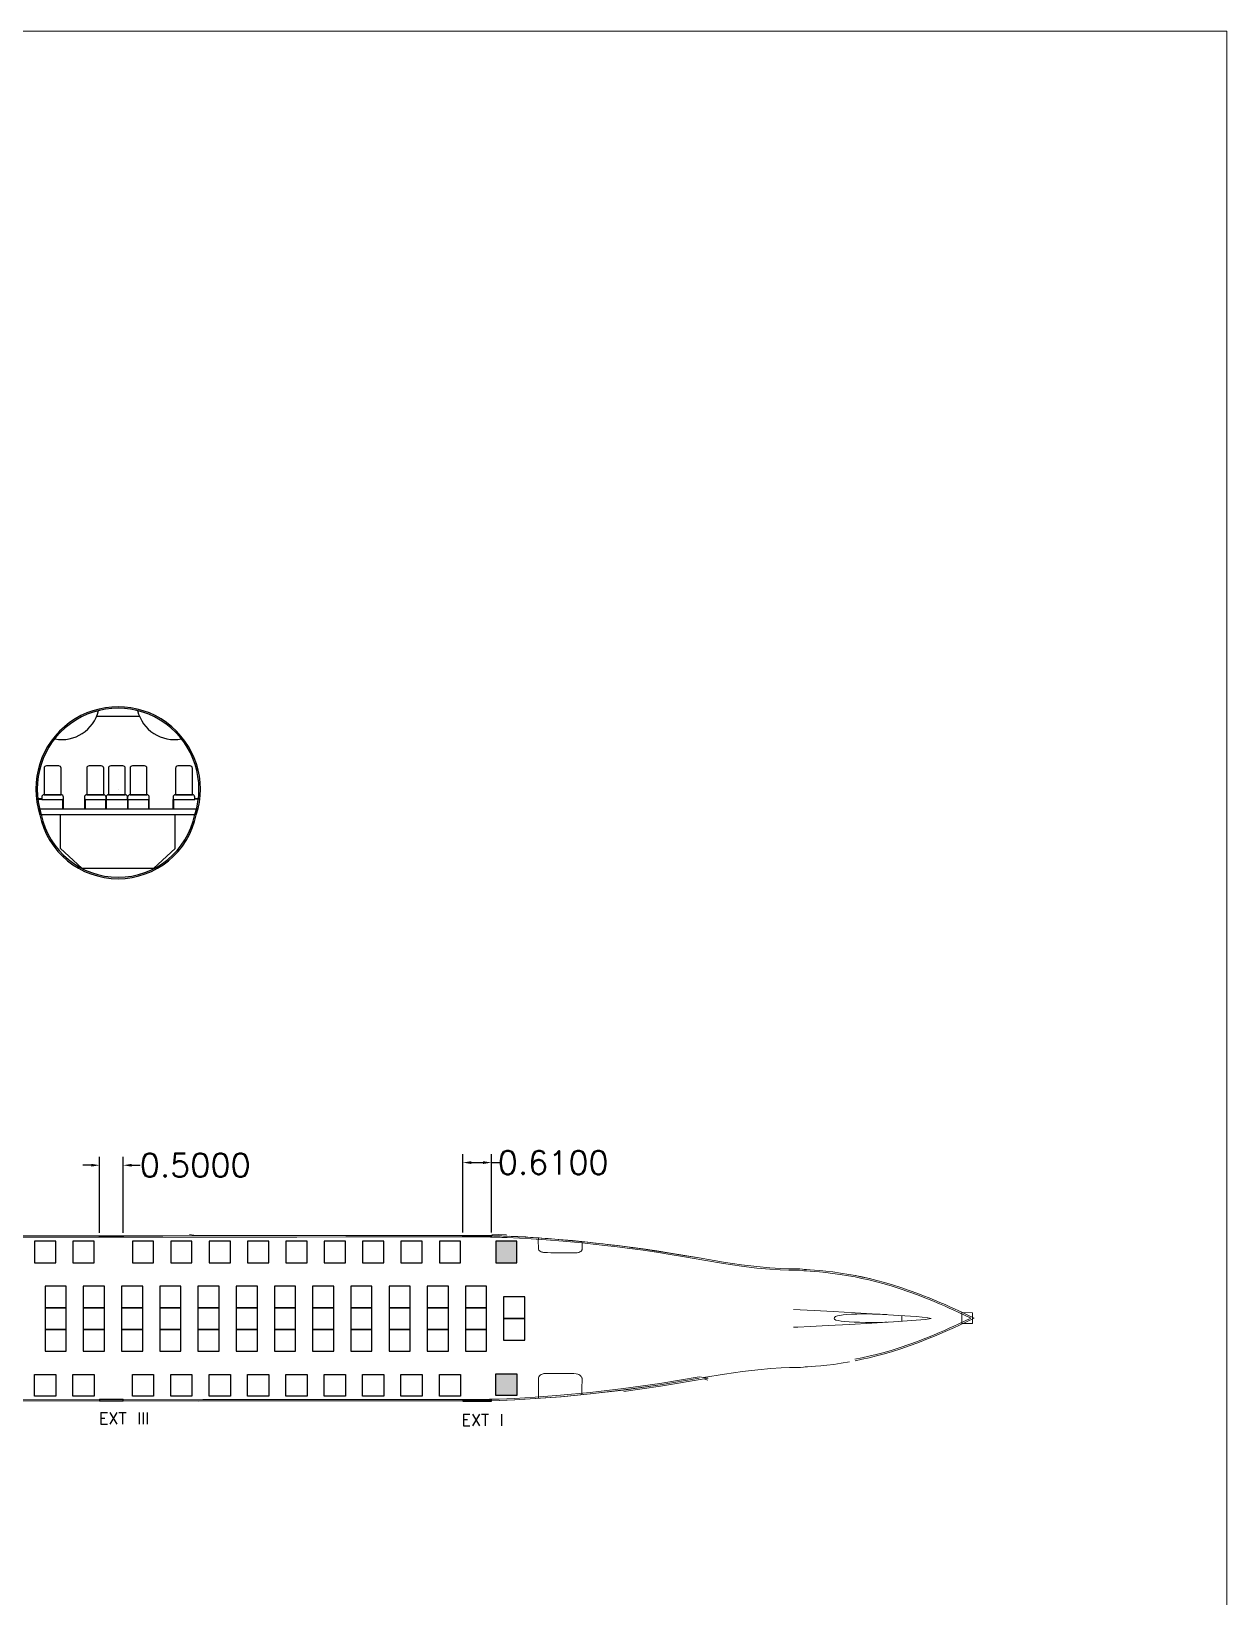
# Model space of a CAD drawing. Header units: inches. Extents: x 64.8 to 115.8, y 81.4 to 147.9.
# Drawn here: x 90.42 to 115.84, y 114.64 to 147.93 of the extents above; entities that cross this region are included whole.
import ezdxf

# ---------------------------------------------------------------- set-up
doc = ezdxf.new("R2010")
doc.units = ezdxf.units.IN
doc.header["$MEASUREMENT"] = 0
doc.layers.add('Layer 1', color=7, linetype='Continuous')
doc.styles.get("Standard").update_dxf_attribs({"font": 'txt.shx', "height": 0.5})
doc.dimstyles.get("Standard").update_dxf_attribs({"dimtxt": 0.18, "dimasz": 0.18, "dimexe": 0.18, "dimexo": 0.0625, "dimgap": 0.09, "dimtad": 0, "dimtih": 1, "dimtoh": 1, "dimdec": 4, "dimzin": 0, "dimdsep": 46, "dimtxsty": 'Standard', "dimcen": 0.09, "dimadec": 0, "dimazin": 0, "dimtfac": 1, "dimtdec": 4, "dimtofl": 0, "dimtmove": 0, "dimatfit": 3, "dimfxl": 1, "dimtolj": 1, "dimtzin": 0, "dimarcsym": 0})

# ---------------------------------------------------------------- blocks, each defined once
blk = doc.blocks.new('*D14')
at = {"color": 0, "lineweight": -2, "transparency": 16777216}
for p, q in [((91.87, 122.379), (91.87, 123.996)), ((92.37, 122.379), (92.37, 123.996)), ((91.69, 123.816), (91.51, 123.816)), ((92.55, 123.816), (92.73, 123.816))]:
    blk.add_line(p, q, dxfattribs=at)
at = {"color": 0, "transparency": 16777216}
for points in [[(91.69, 123.846), (91.69, 123.786), (91.87, 123.816)], [(92.55, 123.846), (92.55, 123.786), (92.37, 123.816)]]:
    blk.add_solid(points, dxfattribs=at)
at = {"layer": 'Defpoints', "color": 0, "transparency": 16777216}
for p in [(92.37, 123.816), (91.87, 122.317), (92.37, 122.317)]:
    blk.add_point(p, dxfattribs=at)
at = {"color": 0, "transparency": 16777216, "insert": (93.903, 123.816), "char_height": 0.5, "attachment_point": 5}
blk.add_mtext('\\A1;0.5000', dxfattribs=at)
blk = doc.blocks.new('*D15')
at = {"color": 0, "lineweight": -2, "transparency": 16777216}
for p, q in [((99.593, 122.384), (99.593, 124.052)), ((99.773, 123.872), (100.023, 123.872)), ((100.203, 122.384), (100.203, 124.052)), ((100.203, 123.872), (100.383, 123.872))]:
    blk.add_line(p, q, dxfattribs=at)
at = {"color": 0, "transparency": 16777216}
for points in [[(99.773, 123.902), (99.773, 123.842), (99.593, 123.872)], [(100.023, 123.902), (100.023, 123.842), (100.203, 123.872)]]:
    blk.add_solid(points, dxfattribs=at)
at = {"layer": 'Defpoints', "color": 0, "transparency": 16777216}
for p in [(100.203, 123.872), (99.593, 122.321), (100.203, 122.321)]:
    blk.add_point(p, dxfattribs=at)
at = {"color": 0, "transparency": 16777216, "insert": (101.515, 123.872), "char_height": 0.5, "attachment_point": 5}
blk.add_mtext('\\A1;0.6100', dxfattribs=at)

msp = doc.modelspace()

# ---------------------------------------------------------------- hatches: boundary and pattern name
h = msp.add_hatch(color=5)
h.dxf.hatch_style = 1
h.paths.add_polyline_path([(82.2241, 122.20187), (81.7741, 122.20187), (81.7741, 121.74187), (82.2241, 121.74187)])
h.paths.add_polyline_path([(82.2241, 119.36786), (81.7741, 119.36786), (81.7741, 118.90786), (82.2241, 118.90786)])
h.paths.add_polyline_path([(100.74111, 122.20187), (100.29111, 122.20187), (100.29111, 121.74187), (100.74111, 121.74187)])
h.paths.add_polyline_path([(100.74111, 119.3797), (100.29111, 119.3797), (100.29111, 118.9197), (100.74111, 118.9197)])
h = msp.add_hatch(color=250)
h.dxf.hatch_style = 1
h.paths.add_polyline_path([(92.36995, 122.28756), (92.36995, 122.31682), (91.86995, 122.31682), (91.86995, 122.2873)])
h = msp.add_hatch(color=250)
h.dxf.hatch_style = 1
h.paths.add_polyline_path([(99.59349, 122.29132), (100.20349, 122.29132), (100.20349, 122.31927), (100.20089, 122.31934), (100.18259, 122.31979), (100.16341, 122.32017), (100.12839, 122.32047), (100.05961, 122.3207), (99.93914, 122.32085), (99.74906, 122.32092), (99.59349, 122.32085)])
h = msp.add_hatch(color=250)
h.dxf.hatch_style = 1
h.paths.add_polyline_path([(92.36995, 118.83475), (91.86995, 118.83475), (91.86995, 118.80759), (92.36995, 118.80754)])
h = msp.add_hatch(color=250)
h.dxf.hatch_style = 1
h.paths.add_polyline_path([(100.20349, 118.83025), (99.59349, 118.83025), (99.59349, 118.80743), (100.08935, 118.80743), (100.16384, 118.80846), (100.20349, 118.80951)])

# ---------------------------------------------------------------- linework, layer by layer
for p, q in [((91.80833, 133.36568), (92.71512, 133.36568)), ((92.26172, 131.81515), (92.26172, 131.81515)), ((90.59379, 131.39515), (93.92966, 131.39515)), ((90.6289, 131.27451), (93.89455, 131.27451)), ((91.03844, 131.27451), (93.47644, 131.27451)), ((91.03844, 130.54834), (91.03844, 131.27451)), ((93.47644, 130.54834), (93.47644, 131.27451)), ((91.49047, 130.13151), (91.03844, 130.54834)), ((93.02441, 130.13151), (93.47644, 130.54834)), ((91.49041, 130.13151), (93.02441, 130.13151))]:
    msp.add_line(p, q)
for points in [[(90.68943, 131.69515), (91.04943, 131.69515), (91.04943, 132.25848, 0.41421356), (90.99943, 132.30848), (90.73943, 132.30848, 0.41421356), (90.68943, 132.25848)], [(91.59536, 131.69515), (91.95536, 131.69515), (91.95536, 132.25848, 0.41421356), (91.90536, 132.30848), (91.64536, 132.30848, 0.41421356), (91.59536, 132.25848)], [(92.05536, 131.69515), (92.41536, 131.69515), (92.41536, 132.25848, 0.41421356), (92.36536, 132.30848), (92.10536, 132.30848, 0.41421356), (92.05536, 132.25848)], [(92.51536, 131.69515), (92.87536, 131.69515), (92.87536, 132.25848, 0.41421356), (92.82536, 132.30848), (92.56536, 132.30848, 0.41421356), (92.51536, 132.25848)], [(93.48272, 131.69424), (93.84272, 131.69424), (93.84272, 132.25757, 0.41421356), (93.79272, 132.30757), (93.53272, 132.30757, 0.41421356), (93.48272, 132.25757)], [(90.63943, 131.59515), (91.09943, 131.59515), (91.09943, 131.64515, 0.41421356), (91.04943, 131.69515), (90.68943, 131.69515, 0.41421356), (90.63943, 131.64515)], [(91.54536, 131.59515), (92.00536, 131.59515), (92.00536, 131.64515, 0.41421356), (91.95536, 131.69515), (91.59536, 131.69515, 0.41421356), (91.54536, 131.64515)], [(92.00536, 131.59515), (92.46536, 131.59515), (92.46536, 131.64515, 0.41421356), (92.41536, 131.69515), (92.05536, 131.69515, 0.41421356), (92.00536, 131.64515)], [(92.46536, 131.59515), (92.92536, 131.59515), (92.92536, 131.64515, 0.41421356), (92.87536, 131.69515), (92.51536, 131.69515, 0.41421356), (92.46536, 131.64515)], [(93.43272, 131.59424), (93.89272, 131.59424), (93.89272, 131.64424, 0.41421356), (93.84272, 131.69424), (93.48272, 131.69424, 0.41421356), (93.43272, 131.64424)]]:
    msp.add_lwpolyline(points, format="xyb", close=True)
for points in [[(90.63943, 131.59515), (90.55372, 131.59515), (90.55372, 131.61307), (90.63943, 131.61307)], [(91.09943, 131.59515), (91.08022, 131.59515), (91.08022, 131.39515), (91.09943, 131.39515)], [(91.56737, 131.59497), (91.54815, 131.59497), (91.54815, 131.39497), (91.56737, 131.39497)], [(92.01579, 131.59703), (91.99657, 131.59703), (91.99657, 131.39703), (92.01579, 131.39703)], [(92.47872, 131.59703), (92.4595, 131.59703), (92.4595, 131.39703), (92.47872, 131.39703)], [(92.92488, 131.59515), (92.90566, 131.59515), (92.90566, 131.39515), (92.92488, 131.39515)], [(93.44798, 131.59703), (93.42876, 131.59703), (93.42876, 131.39703), (93.44798, 131.39703)], [(93.9774, 131.5995), (93.89169, 131.5995), (93.89169, 131.61742), (93.9774, 131.61742)], [(90.93592, 122.20187), (90.48592, 122.20187), (90.48592, 121.74187), (90.93592, 121.74187)], [(91.75168, 122.20187), (91.30168, 122.20187), (91.30168, 121.74187), (91.75168, 121.74187)], [(93.01743, 122.20187), (92.56743, 122.20187), (92.56743, 121.74187), (93.01743, 121.74187)], [(93.83319, 122.20187), (93.38319, 122.20187), (93.38319, 121.74187), (93.83319, 121.74187)], [(94.64895, 122.20187), (94.19895, 122.20187), (94.19895, 121.74187), (94.64895, 121.74187)], [(95.46471, 122.20187), (95.01471, 122.20187), (95.01471, 121.74187), (95.46471, 121.74187)], [(96.28046, 122.20187), (95.83046, 122.20187), (95.83046, 121.74187), (96.28046, 121.74187)], [(97.09622, 122.20187), (96.64622, 122.20187), (96.64622, 121.74187), (97.09622, 121.74187)], [(97.91198, 122.20187), (97.46198, 122.20187), (97.46198, 121.74187), (97.91198, 121.74187)], [(98.72773, 122.20187), (98.27773, 122.20187), (98.27773, 121.74187), (98.72773, 121.74187)], [(99.54349, 122.20187), (99.09349, 122.20187), (99.09349, 121.74187), (99.54349, 121.74187)], [(99.59349, 122.32132), (100.20349, 122.32132), (100.20349, 122.29132), (99.59349, 122.29132)], [(100.74111, 122.20187), (100.29111, 122.20187), (100.29111, 121.74187), (100.74111, 121.74187)], [(91.1601, 121.24484), (90.7101, 121.24484), (90.7101, 120.78484), (91.1601, 120.78484)], [(91.9727, 121.24484), (91.5227, 121.24484), (91.5227, 120.78484), (91.9727, 120.78484)], [(92.7853, 121.24484), (92.3353, 121.24484), (92.3353, 120.78484), (92.7853, 120.78484)], [(93.5979, 121.24484), (93.1479, 121.24484), (93.1479, 120.78484), (93.5979, 120.78484)], [(94.4105, 121.24484), (93.9605, 121.24484), (93.9605, 120.78484), (94.4105, 120.78484)], [(95.2231, 121.24484), (94.7731, 121.24484), (94.7731, 120.78484), (95.2231, 120.78484)], [(96.0357, 121.24484), (95.5857, 121.24484), (95.5857, 120.78484), (96.0357, 120.78484)], [(96.8483, 121.24484), (96.3983, 121.24484), (96.3983, 120.78484), (96.8483, 120.78484)], [(97.6609, 121.24484), (97.2109, 121.24484), (97.2109, 120.78484), (97.6609, 120.78484)], [(98.4735, 121.24484), (98.0235, 121.24484), (98.0235, 120.78484), (98.4735, 120.78484)], [(99.2861, 121.24484), (98.8361, 121.24484), (98.8361, 120.78484), (99.2861, 120.78484)], [(100.0987, 121.24484), (99.6487, 121.24484), (99.6487, 120.78484), (100.0987, 120.78484)], [(100.9087, 121.01484), (100.4587, 121.01484), (100.4587, 120.55484), (100.9087, 120.55484)], [(91.1601, 120.78484), (90.7101, 120.78484), (90.7101, 120.32484), (91.1601, 120.32484)], [(91.9727, 120.78484), (91.5227, 120.78484), (91.5227, 120.32484), (91.9727, 120.32484)], [(92.7853, 120.78484), (92.3353, 120.78484), (92.3353, 120.32484), (92.7853, 120.32484)], [(93.5979, 120.78484), (93.1479, 120.78484), (93.1479, 120.32484), (93.5979, 120.32484)], [(94.4105, 120.78484), (93.9605, 120.78484), (93.9605, 120.32484), (94.4105, 120.32484)], [(95.2231, 120.78484), (94.7731, 120.78484), (94.7731, 120.32484), (95.2231, 120.32484)], [(96.0357, 120.78484), (95.5857, 120.78484), (95.5857, 120.32484), (96.0357, 120.32484)], [(96.8483, 120.78484), (96.3983, 120.78484), (96.3983, 120.32484), (96.8483, 120.32484)], [(97.6609, 120.78484), (97.2109, 120.78484), (97.2109, 120.32484), (97.6609, 120.32484)], [(98.4735, 120.78484), (98.0235, 120.78484), (98.0235, 120.32484), (98.4735, 120.32484)], [(99.2861, 120.78484), (98.8361, 120.78484), (98.8361, 120.32484), (99.2861, 120.32484)], [(100.0987, 120.78484), (99.6487, 120.78484), (99.6487, 120.32484), (100.0987, 120.32484)], [(100.9087, 120.55484), (100.4587, 120.55484), (100.4587, 120.09484), (100.9087, 120.09484)], [(91.1601, 120.32484), (90.7101, 120.32484), (90.7101, 119.86484), (91.1601, 119.86484)], [(91.9727, 120.32484), (91.5227, 120.32484), (91.5227, 119.86484), (91.9727, 119.86484)], [(92.7853, 120.32484), (92.3353, 120.32484), (92.3353, 119.86484), (92.7853, 119.86484)], [(93.5979, 120.32484), (93.1479, 120.32484), (93.1479, 119.86484), (93.5979, 119.86484)], [(94.4105, 120.32484), (93.9605, 120.32484), (93.9605, 119.86484), (94.4105, 119.86484)], [(95.2231, 120.32484), (94.7731, 120.32484), (94.7731, 119.86484), (95.2231, 119.86484)], [(96.0357, 120.32484), (95.5857, 120.32484), (95.5857, 119.86484), (96.0357, 119.86484)], [(96.8483, 120.32484), (96.3983, 120.32484), (96.3983, 119.86484), (96.8483, 119.86484)], [(97.6609, 120.32484), (97.2109, 120.32484), (97.2109, 119.86484), (97.6609, 119.86484)], [(98.4735, 120.32484), (98.0235, 120.32484), (98.0235, 119.86484), (98.4735, 119.86484)], [(99.2861, 120.32484), (98.8361, 120.32484), (98.8361, 119.86484), (99.2861, 119.86484)], [(100.0987, 120.32484), (99.6487, 120.32484), (99.6487, 119.86484), (100.0987, 119.86484)], [(90.93592, 118.90786), (90.48592, 118.90786), (90.48592, 119.36786), (90.93592, 119.36786)], [(91.75168, 118.90786), (91.30168, 118.90786), (91.30168, 119.36786), (91.75168, 119.36786)], [(93.01743, 118.90786), (92.56743, 118.90786), (92.56743, 119.36786), (93.01743, 119.36786)], [(93.83319, 118.90786), (93.38319, 118.90786), (93.38319, 119.36786), (93.83319, 119.36786)], [(94.64895, 118.90786), (94.19895, 118.90786), (94.19895, 119.36786), (94.64895, 119.36786)], [(95.46471, 118.90786), (95.01471, 118.90786), (95.01471, 119.36786), (95.46471, 119.36786)], [(96.28046, 118.90786), (95.83046, 118.90786), (95.83046, 119.36786), (96.28046, 119.36786)], [(97.09622, 118.90786), (96.64622, 118.90786), (96.64622, 119.36786), (97.09622, 119.36786)], [(97.91198, 118.90786), (97.46198, 118.90786), (97.46198, 119.36786), (97.91198, 119.36786)], [(98.72773, 118.90786), (98.27773, 118.90786), (98.27773, 119.36786), (98.72773, 119.36786)], [(99.54349, 118.90786), (99.09349, 118.90786), (99.09349, 119.36786), (99.54349, 119.36786)], [(100.74111, 118.9197), (100.29111, 118.9197), (100.29111, 119.3797), (100.74111, 119.3797)], [(99.59349, 118.80025), (100.20349, 118.80025), (100.20349, 118.83025), (99.59349, 118.83025)]]:
    msp.add_lwpolyline(points, close=True)
at = {"transparency": 33554687}
for points in [[(91.86995, 122.31682), (92.36995, 122.31682), (92.36995, 122.28682), (91.86995, 122.28682)], [(91.86995, 118.80475), (92.36995, 118.80475), (92.36995, 118.83475), (91.86995, 118.83475)]]:
    msp.add_lwpolyline(points, close=True, dxfattribs=at)
for centre, radius, start, end in [((92.26172, 131.81515), 1.75, 341.738916, 198.261084), ((92.26172, 131.81515), 1.72, 341.679981, 198.320019), ((91.06528, 133.67012), 0.80299, 259.211121, 346.618274), ((93.45816, 133.67012), 0.80299, 193.381726, 280.788879), ((92.26172, 131.60527), 1.69599, 191.451339, 348.548661), ((92.26172, 131.60527), 1.66599, 191.451339, 348.548661)]:
    msp.add_arc(centre, radius, start, end)
at = {"layer": 'Layer 1', "color": 7, "lineweight": 18, "ltscale": 2}
for p, q in [((100.57603, 122.3059), (100.6196, 122.30389)), ((100.6196, 122.30389), (100.66496, 122.30172)), ((100.66496, 122.30172), (100.71209, 122.29937)), ((100.71209, 122.29937), (100.76097, 122.29684)), ((100.76097, 122.29684), (100.81158, 122.29411)), ((100.81158, 122.29411), (100.86389, 122.29119)), ((100.86389, 122.29119), (100.91788, 122.28806)), ((100.91788, 122.28806), (100.97353, 122.28471)), ((100.97353, 122.28471), (101.03082, 122.28115)), ((101.03082, 122.28115), (101.08972, 122.27736)), ((101.08972, 122.27736), (101.15022, 122.27333)), ((101.15022, 122.27333), (101.21229, 122.26907)), ((101.21229, 122.26907), (101.27591, 122.26455)), ((101.27591, 122.26455), (101.34105, 122.25978)), ((101.34105, 122.25978), (101.4077, 122.25474)), ((101.4077, 122.25474), (101.47584, 122.24943)), ((101.47584, 122.24943), (101.54543, 122.24385)), ((101.54543, 122.24385), (101.61647, 122.23798)), ((101.61647, 122.23798), (101.68893, 122.23182)), ((101.68893, 122.23182), (101.76279, 122.22536)), ((101.76279, 122.22536), (101.83802, 122.21859)), ((101.83802, 122.21859), (101.91461, 122.21152)), ((101.91461, 122.21152), (101.99252, 122.20412)), ((101.99252, 122.20412), (102.07175, 122.19639)), ((102.07175, 122.19639), (102.15227, 122.18834)), ((102.15227, 122.18834), (102.23405, 122.17994))]:
    msp.add_line(p, q, dxfattribs=at)
at = {"layer": 'Layer 1', "lineweight": 0}
for p, q in [((100.76525, 122.29803), (101.04544, 122.28201)), ((101.04544, 122.28201), (101.36738, 122.2599)), ((101.36738, 122.2599), (101.72805, 122.23087)), ((101.72805, 122.23087), (102.12468, 122.19388)), ((108.90421, 121.21692), (109.0846, 121.15545)), ((109.0846, 121.15545), (109.26974, 121.08757)), ((109.26974, 121.08757), (109.3901, 121.04098)), ((109.3901, 121.04098), (109.50892, 120.99355)), ((109.50892, 120.99355), (109.62504, 120.94592)), ((109.62504, 120.94592), (109.73776, 120.8984)), ((109.73776, 120.8984), (109.84604, 120.8516)), ((109.84604, 120.8516), (109.94925, 120.80593)), ((109.94925, 120.80593), (110.04637, 120.76202)), ((110.04637, 120.76202), (110.13656, 120.72018)), ((110.13656, 120.72018), (110.21891, 120.68112)), ((110.21891, 120.68112), (110.42823, 120.67658)), ((110.42823, 120.67658), (110.42823, 120.44773)), ((109.62504, 120.18304), (109.50892, 120.1353)), ((109.73776, 120.23051), (109.62504, 120.18304)), ((109.84604, 120.27731), (109.73776, 120.23051)), ((109.94925, 120.32293), (109.84604, 120.27731)), ((110.04637, 120.36689), (109.94925, 120.32293)), ((110.13656, 120.40868), (110.04637, 120.36689)), ((110.21891, 120.44773), (110.13656, 120.40868)), ((110.42823, 120.44773), (110.21891, 120.44773)), ((108.72712, 119.85609), (108.55665, 119.80645)), ((108.90307, 119.91157), (108.72712, 119.85609)), ((109.08398, 119.9732), (108.90307, 119.91157)), ((109.26974, 120.04134), (109.08398, 119.9732)), ((109.3901, 120.08793), (109.26974, 120.04134)), ((109.50892, 120.1353), (109.3901, 120.08793)), ((101.14008, 118.85299), (100.70016, 118.82758)), ((101.68001, 118.89385), (101.14008, 118.85299)), ((102.30869, 118.95383), (101.68001, 118.89385)), ((103.01538, 119.03659), (102.30869, 118.95383)), ((94.03878, 118.80423), (93.98134, 118.79813)), ((94.06316, 118.80738), (94.03878, 118.80423)), ((94.06513, 118.80748), (94.06316, 118.80738)), ((94.06316, 118.80738), (94.06316, 118.80738)), ((100.16384, 118.80846), (100.08935, 118.80743)), ((100.37109, 118.81394), (100.16384, 118.80846)), ((100.70016, 118.82758), (100.37109, 118.81394))]:
    msp.add_line(p, q, dxfattribs=at)
for points in [[(64.79883, 81.35254), (115.83508, 81.35254), (115.83508, 147.92939), (64.79883, 147.92939), (64.79883, 81.35254)], [(107.80161, 121.49464), (107.93964, 121.46891), (108.0847, 121.43916), (108.23647, 121.40496), (108.39465, 121.36591), (108.55892, 121.32179), (108.72888, 121.2723), (108.90421, 121.21692)], [(108.55665, 119.80645), (108.39186, 119.76228), (108.23327, 119.72328), (108.08108, 119.68908), (107.93572, 119.65933)], [(104.79882, 119.24714), (104.7141, 119.27106)], [(100.08935, 118.80743), (94.06513, 118.80748)]]:
    msp.add_lwpolyline(points, dxfattribs=at)
at = {"layer": 'Layer 1', "color": 7, "lineweight": 5}
msp.add_lwpolyline([(64.79883, 81.35254), (115.83508, 81.35254), (115.83508, 147.92939), (64.79883, 147.92939), (64.79883, 81.35254)], dxfattribs=at)
at = {"layer": 'Layer 1', "color": 7, "lineweight": 18, "ltscale": 2}
for points in [[(89.09345, 122.31589), (91.32919, 122.31703), (93.21301, 122.31799), (94.78002, 122.31878), (96.0653, 122.31943), (97.10397, 122.31994), (97.9311, 122.32033), (98.58181, 122.32061), (99.08832, 122.3208), (99.47142, 122.3209), (99.74906, 122.32092), (99.93914, 122.32085), (100.05961, 122.3207), (100.12839, 122.32047), (100.16341, 122.32017), (100.18259, 122.31979), (100.20089, 122.31934), (100.22125, 122.31881), (100.24367, 122.3182), (100.26813, 122.3175), (100.29459, 122.31669), (100.32304, 122.31579), (100.35346, 122.31477), (100.38582, 122.31363), (100.4201, 122.31236), (100.45629, 122.31096), (100.49435, 122.30942), (100.53427, 122.30774), (100.93436, 122.29009), (100.52958, 122.30908), (100.34124, 122.316), (100.20321, 122.31972), (100.11828, 122.32127), (100.11828, 122.32127), (100.11828, 122.32127), (100.20331, 122.31972), (100.34134, 122.3159), (100.52969, 122.30908), (100.76535, 122.29803), (101.04554, 122.28201), (101.36748, 122.2599), (101.72816, 122.23087), (102.12379, 122.19398), (102.36593, 122.16878), (102.6175, 122.14057), (102.87869, 122.10927), (103.14896, 122.07445), (103.42781, 122.03622), (103.71483, 121.99417), (104.00918, 121.9482), (104.31065, 121.89819), (104.61843, 121.84395), (104.61505, 121.84346), (105.13708, 121.75386), (105.52008, 121.69848), (105.84666, 121.66046), (106.12034, 121.63639), (106.34444, 121.62285), (106.52266, 121.61645), (106.65842, 121.61376), (106.75512, 121.61139), (106.81639, 121.60601), (106.84924, 121.60219), (106.90317, 121.59837), (106.97735, 121.59351), (107.07086, 121.5869), (107.18275, 121.5775), (107.3122, 121.56448), (107.45829, 121.54702), (107.62009, 121.52429), (107.79724, 121.4953), (107.93727, 121.46933), (108.08253, 121.43957), (108.23461, 121.40537), (108.393, 121.36632), (108.55758, 121.3222), (108.72784, 121.27261), (108.90348, 121.21723), (109.08429, 121.15566), (109.26964, 121.08757), (109.3901, 121.04098), (109.50881, 120.99355), (109.62494, 120.94592), (109.73766, 120.8984), (109.84604, 120.8516), (109.94925, 120.80593), (110.04637, 120.76202), (110.13646, 120.72028), (110.46453, 120.56427), (110.13646, 120.40868), (110.04637, 120.36689), (109.94925, 120.32298), (109.84604, 120.27731), (109.73766, 120.23051), (109.62494, 120.18304), (109.50881, 120.13536), (109.3901, 120.08793), (109.26964, 120.04134), (109.08398, 119.9732), (108.90307, 119.91157), (108.72712, 119.85609), (108.55665, 119.80645), (108.39186, 119.76228), (108.23327, 119.72328), (108.08108, 119.68908), (107.93572, 119.65933), (107.93572, 119.65933), (107.93572, 119.65933)], [(89.09346, 122.28589), (91.3292, 122.28703), (93.21303, 122.28799), (94.78003, 122.28878), (96.06532, 122.28943), (97.10398, 122.28994), (97.93111, 122.29033), (98.58182, 122.29061), (99.08833, 122.2908), (99.47143, 122.2909), (99.74906, 122.29092), (99.93913, 122.29085), (100.05954, 122.2907), (100.12821, 122.29047), (100.16298, 122.29017), (100.18193, 122.2898), (100.20013, 122.28935), (100.22046, 122.28882), (100.24283, 122.28821), (100.26724, 122.28751), (100.29366, 122.28671), (100.32206, 122.2858), (100.35243, 122.28478), (100.38474, 122.28365), (100.41897, 122.28238), (100.4551, 122.28099), (100.49311, 122.27945), (100.53298, 122.27777), (100.80056, 122.26597), (101.04366, 122.25207), (101.36525, 122.22999), (101.72556, 122.20098), (102.12085, 122.16412), (102.3627, 122.13895), (102.61405, 122.11077), (102.87499, 122.0795), (103.14501, 122.04471), (103.4236, 122.00652), (103.71034, 121.96451), (104.00441, 121.91858), (104.3056, 121.86862), (104.42926, 121.84683), (104.42321, 121.84595), (105.1324, 121.72422), (105.51619, 121.66873), (105.84361, 121.63061), (106.11813, 121.60647), (106.34299, 121.59289), (106.52182, 121.58646), (106.65775, 121.58377), (106.75344, 121.58142), (106.81334, 121.57617), (106.84645, 121.57231), (106.90113, 121.56844), (106.97532, 121.56358), (107.06854, 121.55699), (107.17999, 121.54762), (107.30892, 121.53466), (107.45442, 121.51727), (107.61558, 121.49463), (107.79208, 121.46574), (107.93152, 121.43988), (108.07623, 121.41024), (108.22773, 121.37617), (108.38552, 121.33726), (108.5495, 121.29331), (108.71914, 121.2439), (108.89413, 121.18872), (109.07428, 121.12737), (109.25905, 121.0595), (109.37913, 121.01306), (109.49756, 120.96575), (109.61342, 120.91822), (109.72588, 120.87081), (109.83402, 120.82411), (109.937, 120.77855), (110.03388, 120.73474), (110.12371, 120.69312), (110.3946, 120.56431), (110.12372, 120.43584), (110.03388, 120.39416), (109.937, 120.35036), (109.83402, 120.3048), (109.72589, 120.25811), (109.61342, 120.21074), (109.49755, 120.16316), (109.37913, 120.11585), (109.25906, 120.06941), (109.07397, 120.00148), (108.89372, 119.94008), (108.71841, 119.8848), (108.54857, 119.83534), (108.38439, 119.79134), (108.2264, 119.75248), (108.07479, 119.71841), (107.9297, 119.68872)], [(100.52386, 122.33931), (100.34219, 122.34599), (100.20785, 122.34961)], [(103.01538, 119.03659), (103.78891, 119.14574), (104.61843, 119.28501), (104.61789, 119.28509), (103.78725, 119.14564), (103.01114, 119.03612), (102.30249, 118.95326), (101.67237, 118.89329), (101.13202, 118.85248), (100.69251, 118.82721), (100.36479, 118.81373), (100.16012, 118.80836), (100.08935, 118.80738), (94.06316, 118.80738), (86.47407, 118.8081)], [(103.01957, 119.00688), (103.79349, 119.11609), (104.81206, 119.2871), (104.61756, 119.31545), (103.78267, 119.17529), (103.0073, 119.06588), (102.29933, 118.9831), (101.66981, 118.92318), (101.13003, 118.88241), (100.69103, 118.85718), (100.36378, 118.84372), (100.15952, 118.83835), (100.08914, 118.83738), (94.06316, 118.83738), (86.47408, 118.8381)]]:
    msp.add_lwpolyline(points, dxfattribs=at)
at = {"layer": 'Layer 1', "color": 7, "lineweight": 18}
for points in [[(93.78328, 122.33966), (93.87296, 122.33181), (93.95034, 122.32458), (94.01192, 122.31838), (100.08935, 122.32158), (100.11828, 122.32127), (100.20321, 122.31972), (100.34124, 122.316), (100.52958, 122.30908), (100.76525, 122.29803), (101.04544, 122.28201), (101.36727, 122.2599), (101.72795, 122.23087), (101.92516, 122.21248), (102.31708, 122.17119), (102.40145, 122.16207), (102.48778, 122.15248), (102.57681, 122.14231), (102.66926, 122.13144), (102.76587, 122.11976), (102.86738, 122.10716), (102.97452, 122.09353), (103.08803, 122.07874), (103.20924, 122.06257), (103.34186, 122.0443), (103.49019, 122.0231), (103.65854, 121.99813), (103.85123, 121.96857), (104.07255, 121.93357), (104.32681, 121.89231), (104.61833, 121.84395)], [(102.12851, 122.19357), (102.12851, 122.16733), (102.12861, 122.14078), (102.12861, 122.11505), (102.12871, 122.09088), (102.12871, 122.06908), (102.12882, 122.05069), (102.12882, 122.03643), (102.12882, 122.02723), (102.12892, 122.02403), (102.1283, 122.02166), (102.12613, 122.01546), (102.12138, 122.00626), (102.11311, 121.99531), (102.10041, 121.98374), (102.08253, 121.97248), (102.05836, 121.96276), (102.02705, 121.95553), (101.98769, 121.95192), (101.93303, 121.95109), (101.85482, 121.95109), (101.76111, 121.95171), (101.65997, 121.95285), (101.55923, 121.95419), (101.46708, 121.95564), (101.39134, 121.95688), (101.34, 121.9577), (101.32109, 121.95812), (101.31727, 121.95874), (101.30694, 121.96091), (101.29195, 121.96473), (101.27398, 121.9701), (101.25486, 121.97733), (101.23627, 121.98642), (101.22025, 121.99748), (101.20837, 122.0106), (101.20238, 122.02599), (101.20083, 122.04129), (101.19969, 122.06216), (101.19876, 122.08747), (101.19825, 122.11629), (101.19783, 122.14729), (101.19773, 122.17952), (101.19783, 122.21176), (101.19804, 122.24306), (101.19835, 122.2722)], [(106.62081, 120.37019), (106.71813, 120.37495), (106.97952, 120.38796), (107.35911, 120.40744), (107.81112, 120.43146), (108.28968, 120.45817), (108.74882, 120.48575), (109.14287, 120.51231), (109.42585, 120.53597), (109.552, 120.55487), (109.48092, 120.57326), (109.23678, 120.59672), (108.86639, 120.62327), (108.41665, 120.65137), (107.93458, 120.67895), (107.46707, 120.70437), (107.06094, 120.72576), (106.76318, 120.74136), (106.62081, 120.74931)], [(108.60758, 120.6398), (108.56109, 120.64145), (108.51398, 120.64362), (108.46542, 120.64589), (108.41469, 120.64817), (108.36076, 120.65023), (108.30311, 120.65189), (108.24071, 120.65292), (108.17272, 120.65323), (108.09854, 120.65251), (107.97043, 120.64961), (107.8574, 120.64548), (107.75946, 120.6398), (107.6766, 120.63236), (107.60872, 120.62285), (107.55603, 120.61108), (107.51832, 120.59682), (107.49569, 120.57977), (107.48805, 120.55973), (107.49807, 120.53999), (107.52731, 120.52388), (107.57432, 120.51076), (107.63775, 120.50032), (107.71617, 120.49195), (107.80833, 120.48534), (107.91268, 120.47997), (108.02798, 120.47532), (108.15278, 120.47098), (108.20909, 120.46953), (108.26364, 120.46891), (108.31664, 120.46891), (108.3682, 120.46964), (108.41882, 120.47067), (108.46873, 120.47222), (108.51801, 120.47387), (108.56719, 120.47573), (108.61647, 120.47749)], [(108.92415, 120.4965), (108.92415, 120.62296)], [(110.20424, 120.43802), (110.20424, 120.68143)], [(110.21891, 120.68112), (110.42823, 120.67658)], [(110.42823, 120.44773), (110.42823, 120.67658)], [(110.21891, 120.44773), (110.42823, 120.44773)], [(102.12448, 118.93477), (102.12479, 118.98751), (102.1252, 119.04144), (102.12572, 119.0946), (102.12623, 119.14496), (102.12665, 119.19058), (102.12716, 119.22948), (102.12747, 119.25975), (102.12768, 119.27933), (102.12778, 119.2863), (102.12696, 119.2893), (102.12417, 119.29736), (102.11869, 119.30913), (102.11022, 119.32329), (102.09813, 119.33842), (102.08181, 119.3532), (102.06073, 119.36627), (102.03439, 119.37624), (102.00236, 119.38177), (101.95359, 119.38404), (101.87827, 119.38569), (101.78498, 119.38678), (101.68228, 119.3874), (101.57897, 119.38765), (101.48361, 119.38771), (101.40478, 119.3876), (101.35115, 119.3875), (101.33132, 119.3874), (101.32719, 119.38667), (101.31592, 119.38435), (101.2995, 119.38001), (101.27997, 119.37335), (101.2592, 119.3641), (101.23937, 119.35186), (101.22222, 119.33636), (101.20971, 119.31724), (101.20403, 119.29415), (101.203, 119.27199), (101.20197, 119.23867), (101.20104, 119.19605), (101.20031, 119.14615), (101.19959, 119.09098), (101.19897, 119.03245), (101.19856, 118.97258), (101.19825, 118.91333), (101.19814, 118.85666)]]:
    msp.add_lwpolyline(points, dxfattribs=at)
msp.add_lwpolyline([(107.8169, 119.6337), (107.64003, 119.60472), (107.47813, 119.58194), (107.33194, 119.56448), (107.20248, 119.55146), (107.09049, 119.54206), (106.99698, 119.5354), (106.9228, 119.53054), (106.86877, 119.52667), (106.83591, 119.52295), (106.77454, 119.51752), (106.67784, 119.5152), (106.54208, 119.51251), (106.36386, 119.50611), (106.13977, 119.49257), (105.86608, 119.4685), (105.5396, 119.43048), (105.15651, 119.3751), (104.71359, 119.29901), (105.15651, 119.3751), (105.5396, 119.43048), (105.86608, 119.4685), (106.13977, 119.49257), (106.36386, 119.50611), (106.54208, 119.51251), (106.67784, 119.5152), (106.77454, 119.51752), (106.83591, 119.52295), (106.86877, 119.52667), (106.9228, 119.53054), (106.99698, 119.5354), (107.09049, 119.54206), (107.20248, 119.55146), (107.33194, 119.56448), (107.47813, 119.58194), (107.64003, 119.60472)], close=True, dxfattribs=at)

# ---------------------------------------------------------------- texts
at = {"char_height": 0.25, "attachment_point": 1}
for s, insert in [('EXT III', (91.85256, 118.55654)), ('EXT I', (99.56079, 118.52572))]:
    msp.add_mtext_dynamic_manual_height_columns(s, width=1.6498543, gutter_width=2.5, heights=[0], dxfattribs=dict(at, insert=insert))

# ---------------------------------------------------------------- dimensions: what is measured, and where the dimension line sits
for base, p1, p2, picture, middle in [((100.20349, 123.87226), (99.59349, 122.32132), (100.20349, 122.32132), '*D15', (101.51516, 123.87226)), ((92.36995, 123.81572), (91.86995, 122.31682), (92.36995, 122.31682), '*D14', (93.90328, 123.81572))]:
    dim = msp.add_linear_dim(base=base, p1=p1, p2=p2, dimstyle='Standard')
    dim.commit()
    dim.dimension.update_dxf_attribs({"geometry": picture, "text_midpoint": middle})

doc.saveas('drawing.dxf')
